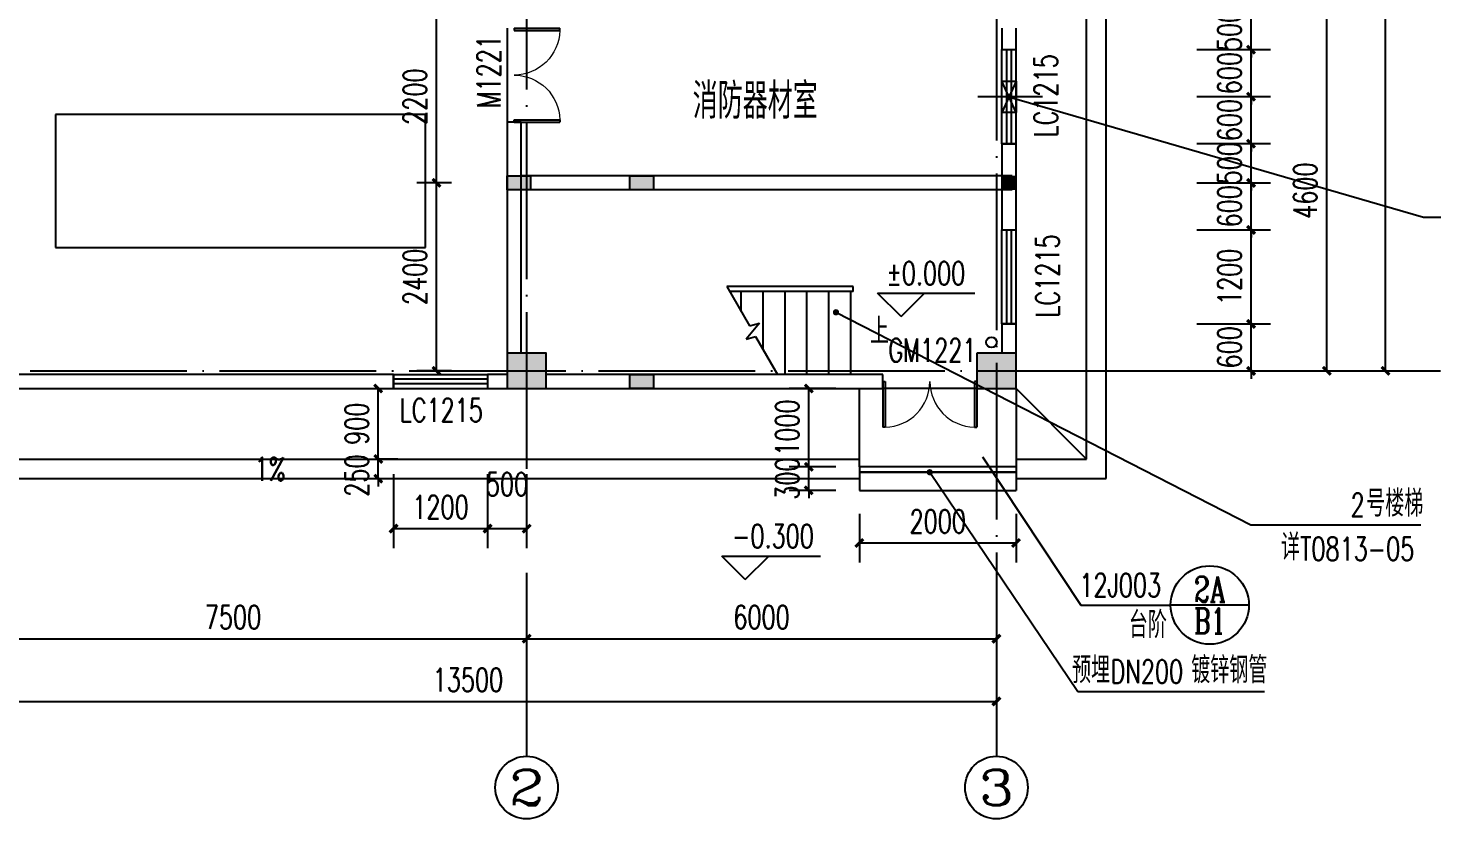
# Model space of a CAD drawing. Header units: millimetres. Extents: x 172649 to 472543, y 238332 to 449264.
# Drawn here: x 217979 to 235907, y 292053 to 302147 of the extents above; entities that cross this region are included whole.
import ezdxf
from ezdxf.enums import TextEntityAlignment as Align

# ---------------------------------------------------------------- set-up
doc = ezdxf.new("R2010")
doc.units = ezdxf.units.MM
doc.header["$LTSCALE"] = 1000
for name, pattern in [('CENTER', [2, 1.25, -0.25, 0.25, -0.25]), ('DASH', [0.35, 0.25, -0.1]), ('DOTE', [2.42, 2, -0.2, 0.02, -0.2])]:
    doc.linetypes.add(name, pattern=pattern)
for name, color, linetype in [('01', 7, 'Continuous'), ('AXIS', 3, 'Continuous'), ('AXIS_TEXT', 7, 'Continuous'), ('COLUMN', 7, 'Continuous'), ('DIM_ELEV', 3, 'Continuous'), ('DIM_IDEN', 3, 'Continuous'), ('DIM_LEAD', 3, 'Continuous'), ('DIM_SYMB', 3, 'Continuous'), ('DOTE', 1, 'CENTER'), ('PUB_DIM', 3, 'Continuous'), ('PUB_HATCH', 8, 'Continuous'), ('PUB_TEXT', 7, 'Continuous'), ('STAIR', 2, 'Continuous'), ('WALL', 255, 'Continuous'), ('WINDOW', 2, 'Continuous'), ('WINDOW_TEXT', 7, 'Continuous'), ('填充', 8, 'Continuous'), ('柱边线', 6, 'Continuous'), ('门窗', 4, 'Continuous')]:
    doc.layers.add(name, color=color, linetype=linetype)
doc.styles.add('_TCH_AXIS', font='COMPLEX', dxfattribs={"bigfont": 'GBCBIG'})
doc.styles.add('_TCH_DIM', font='SIMPLEX', dxfattribs={"bigfont": 'GBCBIG'})
doc.styles.add('_TCH_DIM_T3', font='SIMPLEX', dxfattribs={"width": 0.705882, "bigfont": 'GBCBIG'})
doc.styles.add('_TCH_LABEL', font='COMPLEX', dxfattribs={"bigfont": 'GBCBIG'})
doc.styles.add('_TCH_WINDOW', font='SIMPLEX', dxfattribs={"height": 3.5, "bigfont": 'GBCBIG'})
doc.styles.add('HZ', font='geditxt.shx', dxfattribs={"width": 0.75, "bigfont": 'hzfs_1.shx'})
doc.dimstyles.new('_TCH_ARCH&&100', dxfattribs={"dimtxt": 297.5, "dimasz": 100, "dimexe": 250, "dimexo": 300, "dimgap": 126.25, "dimtad": 1, "dimdec": 0, "dimzin": 0, "dimdsep": 46, "dimtxsty": '_TCH_DIM_T3', "dimblk": 'ARCHTICK', "dimcen": 0.09, "dimclrt": 7, "dimazin": 2, "dimtfac": 1, "dimtdec": 0, "dimtix": 1, "dimtmove": 2, "dimatfit": 3, "dimfxl": 1, "dimtolj": 1, "dimtzin": 0, "dimarcsym": 0})

# ---------------------------------------------------------------- blocks, each defined once
blk = doc.blocks.new('_ArchTick')
at = {"color": 0, "linetype": 'ByBlock', "const_width": 0.4}
blk.add_lwpolyline([(-0.5, -0.5), (0.5, 0.5)], dxfattribs=at)
blk = doc.blocks.new('*D208')
at = {"layer": 'DEFPOINTS', "color": 0}
for p in [(228596, 296247), (230596, 296247), (230596, 295575)]:
    blk.add_point(p, dxfattribs=at)
at = {"layer": 'PUB_DIM', "color": 0, "lineweight": -2}
for p, q in [((228596, 295947), (228596, 295325)), ((230596, 295947), (230596, 295325)), ((228596, 295575), (230596, 295575))]:
    blk.add_line(p, q, dxfattribs=at)
at = {"layer": 'PUB_DIM', "color": 0, "lineweight": -2, "xscale": 100, "yscale": 100, "zscale": 100, "rotation": 180}
blk.add_blockref('_ArchTick', (228596, 295575), dxfattribs=at)
at = {"layer": 'PUB_DIM', "color": 0, "lineweight": -2, "xscale": 100, "yscale": 100, "zscale": 100}
blk.add_blockref('_ArchTick', (230596, 295575), dxfattribs=at)
at = {"layer": 'PUB_DIM', "color": 7, "insert": (229596, 295850), "char_height": 297.5, "attachment_point": 5, "style": '_TCH_DIM_T3'}
blk.add_mtext('\\A1;2000', dxfattribs=at)
blk = doc.blocks.new('*D209')
at = {"layer": 'DEFPOINTS', "color": 0}
for p in [(227949, 296547), (228596, 296547), (228596, 296247)]:
    blk.add_point(p, dxfattribs=at)
at = {"layer": 'PUB_DIM', "color": 0, "lineweight": -2}
for p, q in [((228296, 296547), (227699, 296547)), ((227949, 296547), (227949, 296647)), ((227949, 296247), (227949, 296547)), ((228296, 296247), (227699, 296247)), ((227949, 296247), (227949, 296147))]:
    blk.add_line(p, q, dxfattribs=at)
at = {"layer": 'PUB_DIM', "color": 0, "lineweight": -2, "xscale": 100, "yscale": 100, "zscale": 100}
for p, rotation in [((227949, 296547), 270), ((227949, 296247), 90)]:
    blk.add_blockref('_ArchTick', p, dxfattribs=dict(at, rotation=rotation))
at = {"layer": 'PUB_DIM', "color": 7, "insert": (227674, 296397), "char_height": 297.5, "attachment_point": 5, "rotation": 90, "style": '_TCH_DIM_T3'}
blk.add_mtext('\\A1;300', dxfattribs=at)
blk = doc.blocks.new('*D210')
at = {"layer": 'DEFPOINTS', "color": 0}
for p in [(227949, 297547), (228596, 297547), (228596, 296547)]:
    blk.add_point(p, dxfattribs=at)
at = {"layer": 'PUB_DIM', "color": 0, "lineweight": -2}
for p, q in [((228296, 297547), (227699, 297547)), ((227949, 296547), (227949, 297547)), ((228296, 296547), (227699, 296547))]:
    blk.add_line(p, q, dxfattribs=at)
at = {"layer": 'PUB_DIM', "color": 0, "lineweight": -2, "xscale": 100, "yscale": 100, "zscale": 100}
for p, rotation in [((227949, 297547), 90), ((227949, 296547), 270)]:
    blk.add_blockref('_ArchTick', p, dxfattribs=dict(at, rotation=rotation))
at = {"layer": 'PUB_DIM', "color": 7, "insert": (227674, 297047), "char_height": 297.5, "attachment_point": 5, "rotation": 90, "style": '_TCH_DIM_T3'}
blk.add_mtext('\\A1;1000', dxfattribs=at)
blk = doc.blocks.new('*D320')
at = {"layer": 'DEFPOINTS', "color": 0}
for p in [(222121, 296647), (222451, 296647), (222121, 296397)]:
    blk.add_point(p, dxfattribs=at)
at = {"layer": 'PUB_DIM', "color": 0, "lineweight": -2}
for p, q in [((222451, 296647), (222451, 296747)), ((222421, 296647), (222701, 296647)), ((222451, 296397), (222451, 296647)), ((222421, 296397), (222701, 296397)), ((222451, 296397), (222451, 296297))]:
    blk.add_line(p, q, dxfattribs=at)
at = {"layer": 'PUB_DIM', "color": 0, "lineweight": -2, "xscale": 100, "yscale": 100, "zscale": 100}
for p, rotation in [((222451, 296647), 270), ((222451, 296397), 90)]:
    blk.add_blockref('_ArchTick', p, dxfattribs=dict(at, rotation=rotation))
at = {"layer": 'PUB_DIM', "color": 7, "insert": (222176, 296435), "char_height": 297.5, "attachment_point": 5, "rotation": 90, "style": '_TCH_DIM_T3'}
blk.add_mtext('\\A1;250', dxfattribs=at)
blk = doc.blocks.new('*D321')
at = {"layer": 'DEFPOINTS', "color": 0}
for p in [(222121, 297547), (222451, 297547), (222121, 296647)]:
    blk.add_point(p, dxfattribs=at)
at = {"layer": 'PUB_DIM', "color": 0, "lineweight": -2}
for p, q in [((222421, 297547), (222701, 297547)), ((222451, 296647), (222451, 297547)), ((222421, 296647), (222701, 296647))]:
    blk.add_line(p, q, dxfattribs=at)
at = {"layer": 'PUB_DIM', "color": 0, "lineweight": -2, "xscale": 100, "yscale": 100, "zscale": 100}
for p, rotation in [((222451, 297547), 90), ((222451, 296647), 270)]:
    blk.add_blockref('_ArchTick', p, dxfattribs=dict(at, rotation=rotation))
at = {"layer": 'PUB_DIM', "color": 7, "insert": (222176, 297097), "char_height": 297.5, "attachment_point": 5, "rotation": 90, "style": '_TCH_DIM_T3'}
blk.add_mtext('\\A1;900', dxfattribs=at)
blk = doc.blocks.new('*D353')
at = {"layer": 'DEFPOINTS', "color": 0}
for p in [(223194, 302372), (223687, 302372), (223687, 300172)]:
    blk.add_point(p, dxfattribs=at)
at = {"layer": 'PUB_DIM', "color": 0, "lineweight": -2}
for p, q in [((223387, 302372), (222944, 302372)), ((223194, 300172), (223194, 302372)), ((223387, 300172), (222944, 300172))]:
    blk.add_line(p, q, dxfattribs=at)
at = {"layer": 'PUB_DIM', "color": 0, "lineweight": -2, "xscale": 100, "yscale": 100, "zscale": 100}
for p, rotation in [((223194, 302372), 90), ((223194, 300172), 270)]:
    blk.add_blockref('_ArchTick', p, dxfattribs=dict(at, rotation=rotation))
at = {"layer": 'PUB_DIM', "color": 7, "insert": (222919, 301272), "char_height": 297.5, "attachment_point": 5, "rotation": 90, "style": '_TCH_DIM_T3'}
blk.add_mtext('\\A1;2200', dxfattribs=at)
blk = doc.blocks.new('*D354')
at = {"layer": 'DEFPOINTS', "color": 0}
for p in [(223194, 300172), (223687, 300172), (223687, 297772)]:
    blk.add_point(p, dxfattribs=at)
at = {"layer": 'PUB_DIM', "color": 0, "lineweight": -2}
for p, q in [((223387, 300172), (222944, 300172)), ((223194, 297772), (223194, 300172)), ((223387, 297772), (222944, 297772))]:
    blk.add_line(p, q, dxfattribs=at)
at = {"layer": 'PUB_DIM', "color": 0, "lineweight": -2, "xscale": 100, "yscale": 100, "zscale": 100}
for p, rotation in [((223194, 300172), 90), ((223194, 297772), 270)]:
    blk.add_blockref('_ArchTick', p, dxfattribs=dict(at, rotation=rotation))
at = {"layer": 'PUB_DIM', "color": 7, "insert": (222919, 298972), "char_height": 297.5, "attachment_point": 5, "rotation": 90, "style": '_TCH_DIM_T3'}
blk.add_mtext('\\A1;2400', dxfattribs=at)
blk = doc.blocks.new('*D570')
at = {"layer": 'DEFPOINTS', "color": 0}
for p in [(223846, 296755), (224346, 296755), (224346, 295758)]:
    blk.add_point(p, dxfattribs=at)
at = {"layer": 'PUB_DIM', "color": 0, "lineweight": -2}
for p, q in [((223846, 296455), (223846, 295508)), ((224346, 296455), (224346, 295508)), ((223846, 295758), (224346, 295758))]:
    blk.add_line(p, q, dxfattribs=at)
at = {"layer": 'PUB_DIM', "color": 0, "lineweight": -2, "xscale": 100, "yscale": 100, "zscale": 100, "rotation": 180}
blk.add_blockref('_ArchTick', (223846, 295758), dxfattribs=at)
at = {"layer": 'PUB_DIM', "color": 0, "lineweight": -2, "xscale": 100, "yscale": 100, "zscale": 100}
blk.add_blockref('_ArchTick', (224346, 295758), dxfattribs=at)
at = {"layer": 'PUB_DIM', "color": 7, "insert": (224096, 296325), "char_height": 297.5, "attachment_point": 5, "style": '_TCH_DIM_T3'}
blk.add_mtext('\\A1;500', dxfattribs=at)
blk = doc.blocks.new('*D571')
at = {"layer": 'DEFPOINTS', "color": 0}
for p in [(222646, 296755), (223846, 296755), (223846, 295758)]:
    blk.add_point(p, dxfattribs=at)
at = {"layer": 'PUB_DIM', "color": 0, "lineweight": -2}
for p, q in [((222646, 296455), (222646, 295508)), ((223846, 296455), (223846, 295508)), ((222646, 295758), (223846, 295758))]:
    blk.add_line(p, q, dxfattribs=at)
at = {"layer": 'PUB_DIM', "color": 0, "lineweight": -2, "xscale": 100, "yscale": 100, "zscale": 100, "rotation": 180}
blk.add_blockref('_ArchTick', (222646, 295758), dxfattribs=at)
at = {"layer": 'PUB_DIM', "color": 0, "lineweight": -2, "xscale": 100, "yscale": 100, "zscale": 100}
blk.add_blockref('_ArchTick', (223846, 295758), dxfattribs=at)
at = {"layer": 'PUB_DIM', "color": 7, "insert": (223246, 296033), "char_height": 297.5, "attachment_point": 5, "style": '_TCH_DIM_T3'}
blk.add_mtext('\\A1;1200', dxfattribs=at)
blk = doc.blocks.new('*D605')
at = {"layer": 'DEFPOINTS', "color": 0}
for p in [(232603, 302372), (233597, 302372), (232603, 301872)]:
    blk.add_point(p, dxfattribs=at)
at = {"layer": 'PUB_DIM', "color": 0, "lineweight": -2}
for p, q in [((233597, 302372), (233597, 302472)), ((232903, 302372), (233847, 302372)), ((233597, 301872), (233597, 302372)), ((232903, 301872), (233847, 301872)), ((233597, 301872), (233597, 301772))]:
    blk.add_line(p, q, dxfattribs=at)
at = {"layer": 'PUB_DIM', "color": 0, "lineweight": -2, "xscale": 100, "yscale": 100, "zscale": 100}
for p, rotation in [((233597, 302372), 270), ((233597, 301872), 90)]:
    blk.add_blockref('_ArchTick', p, dxfattribs=dict(at, rotation=rotation))
at = {"layer": 'PUB_DIM', "color": 7, "insert": (233322, 302122), "char_height": 297.5, "attachment_point": 5, "rotation": 90, "style": '_TCH_DIM_T3'}
blk.add_mtext('\\A1;500', dxfattribs=at)
blk = doc.blocks.new('*D606')
at = {"layer": 'DEFPOINTS', "color": 0}
for p in [(232603, 301872), (233597, 301872), (232603, 301272)]:
    blk.add_point(p, dxfattribs=at)
at = {"layer": 'PUB_DIM', "color": 0, "lineweight": -2}
for p, q in [((233597, 301872), (233597, 301972)), ((232903, 301872), (233847, 301872)), ((233597, 301272), (233597, 301872)), ((232903, 301272), (233847, 301272)), ((233597, 301272), (233597, 301172))]:
    blk.add_line(p, q, dxfattribs=at)
at = {"layer": 'PUB_DIM', "color": 0, "lineweight": -2, "xscale": 100, "yscale": 100, "zscale": 100}
for p, rotation in [((233597, 301872), 270), ((233597, 301272), 90)]:
    blk.add_blockref('_ArchTick', p, dxfattribs=dict(at, rotation=rotation))
at = {"layer": 'PUB_DIM', "color": 7, "insert": (233322, 301572), "char_height": 297.5, "attachment_point": 5, "rotation": 90, "style": '_TCH_DIM_T3'}
blk.add_mtext('\\A1;600', dxfattribs=at)
blk = doc.blocks.new('*D607')
at = {"layer": 'DEFPOINTS', "color": 0}
for p in [(232603, 301272), (233597, 301272), (232603, 300672)]:
    blk.add_point(p, dxfattribs=at)
at = {"layer": 'PUB_DIM', "color": 0, "lineweight": -2}
for p, q in [((232903, 301272), (233847, 301272)), ((233597, 301272), (233597, 301372)), ((233597, 300672), (233597, 301272)), ((232903, 300672), (233847, 300672)), ((233597, 300672), (233597, 300572))]:
    blk.add_line(p, q, dxfattribs=at)
at = {"layer": 'PUB_DIM', "color": 0, "lineweight": -2, "xscale": 100, "yscale": 100, "zscale": 100}
for p, rotation in [((233597, 301272), 270), ((233597, 300672), 90)]:
    blk.add_blockref('_ArchTick', p, dxfattribs=dict(at, rotation=rotation))
at = {"layer": 'PUB_DIM', "color": 7, "insert": (233322, 300972), "char_height": 297.5, "attachment_point": 5, "rotation": 90, "style": '_TCH_DIM_T3'}
blk.add_mtext('\\A1;600', dxfattribs=at)
blk = doc.blocks.new('*D608')
at = {"layer": 'DEFPOINTS', "color": 0}
for p in [(232603, 300672), (233597, 300672), (232603, 300172)]:
    blk.add_point(p, dxfattribs=at)
at = {"layer": 'PUB_DIM', "color": 0, "lineweight": -2}
for p, q in [((232903, 300672), (233847, 300672)), ((233597, 300672), (233597, 300772)), ((233597, 300172), (233597, 300672)), ((232903, 300172), (233847, 300172)), ((233597, 300172), (233597, 300072))]:
    blk.add_line(p, q, dxfattribs=at)
at = {"layer": 'PUB_DIM', "color": 0, "lineweight": -2, "xscale": 100, "yscale": 100, "zscale": 100}
for p, rotation in [((233597, 300672), 270), ((233597, 300172), 90)]:
    blk.add_blockref('_ArchTick', p, dxfattribs=dict(at, rotation=rotation))
at = {"layer": 'PUB_DIM', "color": 7, "insert": (233322, 300422), "char_height": 297.5, "attachment_point": 5, "rotation": 90, "style": '_TCH_DIM_T3'}
blk.add_mtext('\\A1;500', dxfattribs=at)
blk = doc.blocks.new('*D609')
at = {"layer": 'DEFPOINTS', "color": 0}
for p in [(232603, 300172), (233597, 300172), (232603, 299572)]:
    blk.add_point(p, dxfattribs=at)
at = {"layer": 'PUB_DIM', "color": 0, "lineweight": -2}
for p, q in [((232903, 300172), (233847, 300172)), ((233597, 300172), (233597, 300272)), ((233597, 299572), (233597, 300172)), ((232903, 299572), (233847, 299572)), ((233597, 299572), (233597, 299472))]:
    blk.add_line(p, q, dxfattribs=at)
at = {"layer": 'PUB_DIM', "color": 0, "lineweight": -2, "xscale": 100, "yscale": 100, "zscale": 100}
for p, rotation in [((233597, 300172), 270), ((233597, 299572), 90)]:
    blk.add_blockref('_ArchTick', p, dxfattribs=dict(at, rotation=rotation))
at = {"layer": 'PUB_DIM', "color": 7, "insert": (233322, 299872), "char_height": 297.5, "attachment_point": 5, "rotation": 90, "style": '_TCH_DIM_T3'}
blk.add_mtext('\\A1;600', dxfattribs=at)
blk = doc.blocks.new('*D610')
at = {"layer": 'DEFPOINTS', "color": 0}
for p in [(232603, 299572), (233597, 299572), (232603, 298372)]:
    blk.add_point(p, dxfattribs=at)
at = {"layer": 'PUB_DIM', "color": 0, "lineweight": -2}
for p, q in [((232903, 299572), (233847, 299572)), ((233597, 298372), (233597, 299572)), ((232903, 298372), (233847, 298372))]:
    blk.add_line(p, q, dxfattribs=at)
at = {"layer": 'PUB_DIM', "color": 0, "lineweight": -2, "xscale": 100, "yscale": 100, "zscale": 100}
for p, rotation in [((233597, 299572), 90), ((233597, 298372), 270)]:
    blk.add_blockref('_ArchTick', p, dxfattribs=dict(at, rotation=rotation))
at = {"layer": 'PUB_DIM', "color": 7, "insert": (233322, 298972), "char_height": 297.5, "attachment_point": 5, "rotation": 90, "style": '_TCH_DIM_T3'}
blk.add_mtext('\\A1;1200', dxfattribs=at)
blk = doc.blocks.new('*D611')
at = {"layer": 'DEFPOINTS', "color": 0}
for p in [(232603, 298372), (233597, 298372), (232603, 297772)]:
    blk.add_point(p, dxfattribs=at)
at = {"layer": 'PUB_DIM', "color": 0, "lineweight": -2}
for p, q in [((232903, 298372), (233847, 298372)), ((233597, 298372), (233597, 298472)), ((233597, 297772), (233597, 298372)), ((232903, 297772), (233847, 297772)), ((233597, 297772), (233597, 297672))]:
    blk.add_line(p, q, dxfattribs=at)
at = {"layer": 'PUB_DIM', "color": 0, "lineweight": -2, "xscale": 100, "yscale": 100, "zscale": 100}
for p, rotation in [((233597, 298372), 270), ((233597, 297772), 90)]:
    blk.add_blockref('_ArchTick', p, dxfattribs=dict(at, rotation=rotation))
at = {"layer": 'PUB_DIM', "color": 7, "insert": (233322, 298072), "char_height": 297.5, "attachment_point": 5, "rotation": 90, "style": '_TCH_DIM_T3'}
blk.add_mtext('\\A1;600', dxfattribs=at)
blk = doc.blocks.new('*D640')
at = {"layer": 'AXIS', "color": 0, "lineweight": -2}
for p, q in [((216846, 294895), (216846, 294103)), ((224346, 294895), (224346, 294103)), ((216846, 294353), (224346, 294353))]:
    blk.add_line(p, q, dxfattribs=at)
at = {"layer": 'DEFPOINTS', "color": 0}
for p in [(216846, 295195), (224346, 295195), (224346, 294353)]:
    blk.add_point(p, dxfattribs=at)
at = {"layer": 'AXIS', "color": 0, "lineweight": -2, "xscale": 100, "yscale": 100, "zscale": 100, "rotation": 180}
blk.add_blockref('_ArchTick', (216846, 294353), dxfattribs=at)
at = {"layer": 'AXIS', "color": 0, "lineweight": -2, "xscale": 100, "yscale": 100, "zscale": 100}
blk.add_blockref('_ArchTick', (224346, 294353), dxfattribs=at)
at = {"layer": 'AXIS', "color": 7, "insert": (220596, 294628), "char_height": 297.5, "attachment_point": 5, "style": '_TCH_DIM_T3'}
blk.add_mtext('\\A1;7500', dxfattribs=at)
blk = doc.blocks.new('*D641')
at = {"layer": 'AXIS', "color": 0, "lineweight": -2}
for p, q in [((224346, 294895), (224346, 294103)), ((230346, 294895), (230346, 294103)), ((224346, 294353), (230346, 294353))]:
    blk.add_line(p, q, dxfattribs=at)
at = {"layer": 'DEFPOINTS', "color": 0}
for p in [(224346, 295195), (230346, 295195), (230346, 294353)]:
    blk.add_point(p, dxfattribs=at)
at = {"layer": 'AXIS', "color": 0, "lineweight": -2, "xscale": 100, "yscale": 100, "zscale": 100, "rotation": 180}
blk.add_blockref('_ArchTick', (224346, 294353), dxfattribs=at)
at = {"layer": 'AXIS', "color": 0, "lineweight": -2, "xscale": 100, "yscale": 100, "zscale": 100}
blk.add_blockref('_ArchTick', (230346, 294353), dxfattribs=at)
at = {"layer": 'AXIS', "color": 7, "insert": (227346, 294628), "char_height": 297.5, "attachment_point": 5, "style": '_TCH_DIM_T3'}
blk.add_mtext('\\A1;6000', dxfattribs=at)
blk = doc.blocks.new('*D642')
at = {"layer": 'AXIS', "color": 0, "lineweight": -2}
for p, q in [((216846, 294895), (216846, 293303)), ((230346, 294895), (230346, 293303)), ((216846, 293553), (230346, 293553))]:
    blk.add_line(p, q, dxfattribs=at)
at = {"layer": 'DEFPOINTS', "color": 0}
for p in [(216846, 295195), (230346, 295195), (230346, 293553)]:
    blk.add_point(p, dxfattribs=at)
at = {"layer": 'AXIS', "color": 0, "lineweight": -2, "xscale": 100, "yscale": 100, "zscale": 100, "rotation": 180}
blk.add_blockref('_ArchTick', (216846, 293553), dxfattribs=at)
at = {"layer": 'AXIS', "color": 0, "lineweight": -2, "xscale": 100, "yscale": 100, "zscale": 100}
blk.add_blockref('_ArchTick', (230346, 293553), dxfattribs=at)
at = {"layer": 'AXIS', "color": 7, "insert": (223596, 293828), "char_height": 297.5, "attachment_point": 5, "style": '_TCH_DIM_T3'}
blk.add_mtext('\\A1;13500', dxfattribs=at)
blk = doc.blocks.new('*D653')
at = {"layer": 'AXIS', "color": 0, "lineweight": -2}
for p, q in [((232365, 302372), (234815, 302372)), ((234565, 297772), (234565, 302372)), ((232365, 297772), (234815, 297772))]:
    blk.add_line(p, q, dxfattribs=at)
at = {"layer": 'DEFPOINTS', "color": 0}
for p in [(232065, 302372), (234565, 302372), (232065, 297772)]:
    blk.add_point(p, dxfattribs=at)
at = {"layer": 'AXIS', "color": 0, "lineweight": -2, "xscale": 100, "yscale": 100, "zscale": 100}
for p, rotation in [((234565, 302372), 90), ((234565, 297772), 270)]:
    blk.add_blockref('_ArchTick', p, dxfattribs=dict(at, rotation=rotation))
at = {"layer": 'AXIS', "color": 7, "insert": (234290, 300072), "char_height": 297.5, "attachment_point": 5, "rotation": 90, "style": '_TCH_DIM_T3'}
blk.add_mtext('\\A1;4600', dxfattribs=at)
blk = doc.blocks.new('*D654')
at = {"layer": 'AXIS', "color": 0, "lineweight": -2}
for p, q in [((232315, 327772), (235565, 327772)), ((235315, 297772), (235315, 327772)), ((232315, 297772), (235565, 297772))]:
    blk.add_line(p, q, dxfattribs=at)
at = {"layer": 'DEFPOINTS', "color": 0}
for p in [(232015, 327772), (235315, 327772), (232015, 297772)]:
    blk.add_point(p, dxfattribs=at)
at = {"layer": 'AXIS', "color": 0, "lineweight": -2, "xscale": 100, "yscale": 100, "zscale": 100}
for p, rotation in [((235315, 327772), 90), ((235315, 297772), 270)]:
    blk.add_blockref('_ArchTick', p, dxfattribs=dict(at, rotation=rotation))
at = {"layer": 'AXIS', "color": 7, "insert": (235040, 312772), "char_height": 297.5, "attachment_point": 5, "rotation": 90, "style": '_TCH_DIM_T3'}
blk.add_mtext('\\A1;30000', dxfattribs=at)
blk = doc.blocks.new('$DorLib2D$00000002')
for p, q in [((-0.5, 0), (-0.5, 0.4875)), ((-0.475, 0.4875), (-0.5, 0.4875)), ((-0.475, 0), (-0.475, 0.4875)), ((0.475, 0), (0.475, 0.4875)), ((0.475, 0.4875), (0.5, 0.4875)), ((0.5, 0), (0.5, 0.4875)), ((-0.5, 0), (-0.475, 0)), ((0.5, 0), (0.475, 0))]:
    blk.add_line(p, q)
at = {"lineweight": 13}
for centre, start, end in [((-0.4875, 0), 0, 88.53072), ((0.4875, 0), 91.46928, 180)]:
    blk.add_arc(centre, 0.4875, start, end, dxfattribs=at)
blk = doc.blocks.new('$TCHSYS$WIN2D')
for p, q in [((-0.5, 0.5), (0.5, 0.5)), ((-0.5, 0.5), (-0.5, -0.5)), ((0.5, 0.5), (0.5, -0.5)), ((0.5, 0.167), (-0.5, 0.167)), ((0.5, -0.167), (-0.5, -0.167)), ((-0.5, -0.5), (0.5, -0.5))]:
    blk.add_line(p, q)
blk = doc.blocks.new('_FZH')
blk.add_lwpolyline([(-0.5, -0.5), (0.5, -0.5), (0.5, 0.5), (-0.5, 0.5)], close=True)
at = {"layer": 'PUB_HATCH'}
blk.add_solid([(-0.5, -0.5), (0.5, -0.5), (-0.5, 0.5), (0.5, 0.5)], dxfattribs=at)

msp = doc.modelspace()

# ---------------------------------------------------------------- hatches: boundary and pattern name
at = {"layer": 'COLUMN'}
h = msp.add_hatch(color=256, dxfattribs=at)
h.paths.add_polyline_path([(230595.7, 300081.9), (230595.7, 300171.9), (230415.7, 300171.9), (230415.7, 300081.9)])
h.paths.add_polyline_path([(230595.7, 300171.9), (230595.7, 300261.9), (230415.7, 300261.9), (230415.7, 300171.9)])
at = {"layer": '填充'}
for points in [[(224395.7, 300261.9), (224395.7, 300081.9), (224095.7, 300081.9), (224095.7, 300261.9)], [(225965.7, 300261.9), (225965.7, 300081.9), (225665.7, 300081.9), (225665.7, 300261.9)], [(225965.7, 297726.9), (225965.7, 297546.9), (225665.7, 297546.9), (225665.7, 297726.9)]]:
    msp.add_hatch(color=256, dxfattribs=at).paths.add_polyline_path(points)

# ---------------------------------------------------------------- linework, layer by layer
msp.add_circle((230281.8, 298136.4), 67.2)
at = {"layer": '01'}
for p, q in [((228595.7, 296546.9), (228595.7, 297546.9)), ((230595.7, 297546.9), (230595.7, 296246.9)), ((230595.7, 296546.9), (228595.7, 296546.9)), ((228595.7, 296546.9), (228595.7, 296246.9)), ((228595.7, 296246.9), (230595.7, 296246.9))]:
    msp.add_line(p, q, dxfattribs=at)
at = {"layer": '01', "linetype": 'DASH', "const_width": 30}
msp.add_lwpolyline([(228595.7, 296477.5), (230595.7, 296477.5)], dxfattribs=at)
at = {"layer": 'AXIS'}
for p, q in [((232014.7, 297771.9), (236014.7, 297771.9)), ((224345.7, 295195.4), (224345.7, 292853.2)), ((230345.7, 295195.4), (230345.7, 292853.2))]:
    msp.add_line(p, q, dxfattribs=at)
for centre in [(224345.7, 292453.2), (230345.7, 292453.2)]:
    msp.add_circle(centre, 400, dxfattribs=at)
at = {"layer": 'DIM_ELEV'}
for p, q in [((229128.3, 298464.1), (228828.3, 298764.1)), ((228828.3, 298764.1), (230069.7, 298764.1)), ((229128.3, 298464.1), (229428.3, 298764.1)), ((227138.2, 295108.5), (226838.2, 295408.5)), ((226838.2, 295408.5), (228100.1, 295408.5)), ((227138.2, 295108.5), (227438.2, 295408.5))]:
    msp.add_line(p, q, dxfattribs=at)
at = {"layer": 'DIM_IDEN'}
for p, q in [((230168.1, 296673), (231421.6, 294783)), ((231421.6, 294783), (232569.9, 294783)), ((233569.9, 294783), (232569.9, 294783))]:
    msp.add_line(p, q, dxfattribs=at)
for centre, radius in [((230168.1, 296673), 0), ((233069.9, 294783), 500)]:
    msp.add_circle(centre, radius, dxfattribs=at)
at = {"layer": 'DIM_LEAD'}
for p, q in [((230505.9, 301271.6), (235799.6, 299735.6)), ((230505.9, 301271.6), (235799.6, 299735.6)), ((230505.9, 301271.6), (235799.6, 299735.6)), ((230505.9, 301271.6), (235799.6, 299735.6)), ((235799.6, 299735.6), (238248.8, 299735.6)), ((228296.3, 298519.5), (233595.8, 295806.5)), ((229493.6, 296477.5), (231383.3, 293679.9)), ((233595.8, 295806.5), (235764.2, 295806.5)), ((231383.3, 293679.9), (233767.6, 293679.9))]:
    msp.add_line(p, q, dxfattribs=at)
at = {"layer": 'DIM_LEAD', "const_width": 40}
for points in [[(230486.7, 301277.2, 1), (230525.1, 301266, 1)], [(230486.7, 301277.2, 1), (230525.1, 301266, 1)], [(230486.7, 301277.2, 1), (230525.1, 301266, 1)], [(230486.7, 301277.2, 1), (230525.1, 301266, 1)], [(228278.5, 298528.6, 1), (228314.1, 298510.4, 1)], [(229482.4, 296494.1, 1), (229504.8, 296460.9, 1)]]:
    msp.add_lwpolyline(points, format="xyb", close=True, dxfattribs=at)
at = {"layer": 'DIM_SYMB'}
for points in [[(228625.7, 298286.9, 0, 0, 0), (227665.7, 298286.9, 80, 0, 0), (227365.7, 298286.9, 0, 0, 0)], [(220866.1, 296518.9, 0, 0, 0), (220089.5, 296518.9, 80, 0, 0), (219789.5, 296518.9, 0, 0, 0)]]:
    msp.add_lwpolyline(points, format="xyseb", dxfattribs=at)
at = {"layer": 'DOTE', "linetype": 'DOTE'}
for p, q in [((224345.7, 329981.4), (224345.7, 295843.9)), ((230345.7, 329332.9), (230345.7, 295195.4)), ((230934.3, 301271.6), (230107.9, 301271.6)), ((215585.1, 297771.9), (232014.7, 297771.9))]:
    msp.add_line(p, q, dxfattribs=at)
at = {"layer": 'STAIR', "ltscale": 50}
for p, q in [((231745.7, 296396.9), (231745.7, 329146.9)), ((231495.7, 296646.9), (231495.7, 328896.9)), ((230595.7, 297546.9), (231495.7, 296646.9)), ((215695.7, 296646.9), (228595.7, 296646.9)), ((230595.7, 296646.9), (231495.7, 296646.9)), ((230595.7, 296396.9), (231745.7, 296396.9))]:
    msp.add_line(p, q, dxfattribs=at)
at = {"layer": 'STAIR'}
for p, q in [((228485.7, 298846.9), (226902.4, 298846.9)), ((226902.4, 298846.9), (227190.8, 298347.5)), ((228515.7, 298846.9), (226902.4, 298846.9)), ((228515.7, 298786.9), (226937.1, 298786.9)), ((227085.7, 298529.4), (227085.7, 298786.9)), ((227365.7, 298044.5), (227365.7, 298786.9)), ((227645.7, 297726.9), (227645.7, 298786.9)), ((227925.7, 297726.9), (227925.7, 298786.9)), ((228205.7, 297726.9), (228205.7, 298786.9)), ((228485.7, 297726.9), (228485.7, 298786.9)), ((228515.7, 298786.9), (228515.7, 298846.9)), ((227321.2, 298382.4), (227148.3, 298176.4)), ((227190.8, 298347.5), (227321.2, 298382.4)), ((227148.3, 298176.4), (227270.7, 298209.1)), ((227270.7, 298209.1), (227549.1, 297726.9)), ((228485.7, 297726.9), (227549.1, 297726.9))]:
    msp.add_line(p, q, dxfattribs=at)
at = {"layer": 'STAIR', "ltscale": 50}
msp.add_lwpolyline([(215695.7, 296396.9), (228595.7, 296396.9)], dxfattribs=at)
at = {"layer": 'WALL'}
for p, q in [((230415.7, 302146.9), (230415.7, 301871.6)), ((230595.7, 301871.6), (230595.7, 302146.9)), ((230415.7, 301871.6), (230595.7, 301871.6)), ((224275.7, 300946.9), (224095.7, 300946.9)), ((224095.7, 300946.9), (224095.7, 297996.9)), ((224275.7, 297996.9), (224275.7, 300946.9)), ((230415.7, 300671.6), (230415.7, 299571.6)), ((230595.7, 300671.6), (230415.7, 300671.6)), ((230595.7, 299571.6), (230595.7, 300671.6)), ((230545.7, 300261.9), (224275.7, 300261.9)), ((224275.7, 300081.9), (224275.7, 300261.9)), ((230545.7, 300081.9), (230545.7, 300261.9)), ((230545.7, 300081.9), (224275.7, 300081.9)), ((230415.7, 299571.6), (230595.7, 299571.6)), ((230595.7, 298371.6), (230415.7, 298371.6)), ((230415.7, 298371.6), (230415.7, 297996.9)), ((230595.7, 297996.9), (230595.7, 298371.6)), ((222645.7, 297726.9), (217215.7, 297726.9)), ((222645.7, 297546.9), (222645.7, 297726.9)), ((224095.7, 297726.9), (223845.7, 297726.9)), ((223845.7, 297726.9), (223845.7, 297546.9)), ((228895.7, 297726.9), (224595.7, 297726.9)), ((228895.7, 297546.9), (228895.7, 297726.9)), ((217155.7, 297546.9), (222645.7, 297546.9)), ((223845.7, 297546.9), (224095.7, 297546.9)), ((224595.7, 297546.9), (228895.7, 297546.9))]:
    msp.add_line(p, q, dxfattribs=at)
at = {"layer": 'WINDOW'}
for p, q in [((224095.7, 302146.9), (224095.7, 300946.9)), ((230095.7, 297546.9), (228895.7, 297546.9))]:
    msp.add_line(p, q, dxfattribs=at)
at = {"layer": '柱边线'}
for points in [[(224395.7, 300261.9), (224395.7, 300081.9), (224095.7, 300081.9), (224095.7, 300261.9), (224395.7, 300261.9)], [(225965.7, 300261.9), (225965.7, 300081.9), (225665.7, 300081.9), (225665.7, 300261.9), (225965.7, 300261.9)], [(225965.7, 297726.9), (225965.7, 297546.9), (225665.7, 297546.9), (225665.7, 297726.9), (225965.7, 297726.9)]]:
    msp.add_lwpolyline(points, dxfattribs=at)
at = {"layer": '门窗'}
for p, q in [((230595.7, 301071.6), (230416.1, 301471.6)), ((230595.7, 301471.6), (230416.1, 301071.6))]:
    msp.add_line(p, q, dxfattribs=at)
msp.add_lwpolyline([(230416.1, 301471.6), (230595.7, 301471.6), (230595.7, 301071.6), (230416.1, 301071.6)], close=True, dxfattribs=at)
at = {"layer": '门窗', "linetype": 'DASH', "ltscale": 2000}
msp.add_lwpolyline([(223056.3, 299346.3), (223056.3, 301046), (218330.6, 301046), (218330.6, 299346.3)], close=True, dxfattribs=at)

# ---------------------------------------------------------------- block references
at = {"layer": 'COLUMN', "xscale": 450, "yscale": 500, "zscale": 500, "rotation": 270}
for p in [(224345.7, 297771.9), (230345.7, 297771.9)]:
    msp.add_blockref('_FZH', p, dxfattribs=at)
at = {"layer": 'WINDOW'}
ref = msp.add_blockref('$DorLib2D$00000002', (224185.7, 301546.9), dxfattribs=dict(at, xscale=-1200, yscale=1200, zscale=-1200, rotation=270))
ref.add_attrib('A', 'M1221', (224010.4, 301121.9), dxfattribs={"layer": 'WINDOW_TEXT', "height": 297.5, "rotation": 90, "style": '_TCH_WINDOW', "width": 0.705882})
ref = msp.add_blockref('$TCHSYS$WIN2D', (230505.7, 301271.6), dxfattribs=dict(at, xscale=-1200, yscale=-180, zscale=-1200, rotation=270))
ref.add_attrib('A', 'LC1215', (231125.6, 300751.6), dxfattribs={"layer": 'WINDOW_TEXT', "height": 297.5, "rotation": 90, "style": '_TCH_WINDOW', "width": 0.705882})
ref = msp.add_blockref('$TCHSYS$WIN2D', (230505.7, 298971.6), dxfattribs=dict(at, xscale=-1200, yscale=-180, zscale=-1200, rotation=270))
ref.add_attrib('A', 'LC1215', (231147.9, 298451.6), dxfattribs={"layer": 'WINDOW_TEXT', "height": 297.5, "rotation": 90, "style": '_TCH_WINDOW', "width": 0.705882})
ref = msp.add_blockref('$DorLib2D$00000002', (229495.7, 297636.9), dxfattribs=dict(at, xscale=1200, yscale=1200, zscale=1200, rotation=179.9999999999989))
ref.add_attrib('A', 'GM1221', (228965.7, 297886.7), dxfattribs={"layer": 'WINDOW_TEXT', "height": 297.5, "rotation": 360, "style": '_TCH_WINDOW', "width": 0.705882})
ref = msp.add_blockref('$TCHSYS$WIN2D', (223245.7, 297636.9), dxfattribs=dict(at, xscale=-1200, yscale=-180, zscale=-1200, rotation=180))
ref.add_attrib('A', 'LC1215', (222725.7, 297123.2), dxfattribs={"layer": 'WINDOW_TEXT', "height": 297.5, "style": '_TCH_WINDOW', "width": 0.705882})

# ---------------------------------------------------------------- texts
at = {"layer": 'AXIS_TEXT', "style": '_TCH_AXIS', "width": 1.5}
for s, p, p2 in [('2', (224119.5, 292226.9), (224572, 292226.9)), ('3', (230119.5, 292226.9), (230572, 292226.9))]:
    msp.add_text(s, height=452.5, dxfattribs=at).set_placement(p, p2, align=Align.FIT)
at = {"layer": 'PUB_TEXT'}
for s, height, style, width, p in [('消防器材室 ', 456.38, 'HZ', 0.7, (226466.9, 300989.3)), ('%%P0.000', 297.5, '_TCH_DIM', 0.705882, (228939.7, 298869.1)), ('1%%%', 297.5, '_TCH_DIM', 0.705882, (220871, 296370.2)), ('2', 297.5, '_TCH_DIM', 0.705882, (234868, 295911.5)), ('-0.300', 297.5, '_TCH_DIM', 0.705882, (226970.1, 295513.5)), ('T0813-05', 297.5, '_TCH_DIM', 0.705882, (234224.2, 295351.5)), ('12J003', 297.5, '_TCH_DIM', 0.705882, (231404.9, 294888)), ('DN200', 297.5, '_TCH_DIM', 0.705882, (231803, 293784.9))]:
    msp.add_text(s, height=height, dxfattribs=dict(at, style=style, width=width)).set_placement(p)
at = {"layer": 'PUB_TEXT', "style": '_TCH_DIM'}
for s, height, p in [('上', 337.6, (228730.7, 298111.9)), ('号楼梯', 337.59, (235068, 295911.5)), ('详', 337.6, (233978.5, 295351.5)), ('台阶', 337.59, (232036.7, 294361.5)), ('预埋', 337.59, (231311.5, 293784.9)), ('镀锌钢管', 337.59, (232833, 293784.9))]:
    msp.add_text(s, height=height, dxfattribs=at).set_placement(p)
at = {"layer": 'PUB_TEXT', "style": '_TCH_LABEL'}
for s, width, p, p2 in [('2A', 0.690789, (232868.6, 294823.2), (233271.1, 294823.2)), ('B1', 0.846774, (232868.6, 294420.7), (233271.1, 294420.7))]:
    msp.add_text(s, height=321.99, dxfattribs=dict(at, width=width)).set_placement(p, p2, align=Align.FIT)

# ---------------------------------------------------------------- dimensions: what is measured, and where the dimension line sits
at = {"layer": 'AXIS'}
for p1, p2, distance, text, picture, middle in [((232014.7, 297771.9), (232014.7, 327771.9), -3300, '30000', '*D654', (235039.7, 312771.9)), ((232064.7, 297771.9), (232064.7, 302371.9), -2500, '4600', '*D653', (234289.7, 300071.9)), ((216845.7, 295195.4), (224345.7, 295195.4), -842.2, '7500', '*D640', (220595.7, 294628.2)), ((216845.7, 295195.4), (230345.7, 295195.4), -1642.2, '13500', '*D642', (223595.7, 293828.2)), ((224345.7, 295195.4), (230345.7, 295195.4), -842.2, '6000', '*D641', (227345.7, 294628.2))]:
    dim = msp.add_aligned_dim(p1=p1, p2=p2, distance=distance, text=text, dimstyle='_TCH_ARCH&&100', dxfattribs=at)
    dim.commit()
    dim.dimension.update_dxf_attribs({"geometry": picture, "text_midpoint": middle})
at = {"layer": 'PUB_DIM'}
for p1, p2, distance, text, picture, middle in [((232602.7, 301871.6), (232602.7, 302371.9), -993.9, '500', '*D605', (233321.6, 302121.8)), ((223687.5, 300171.9), (223687.5, 302371.9), 493.3, '2200', '*D353', (222919.1, 301271.9)), ((232602.7, 301271.6), (232602.7, 301871.6), -993.9, '600', '*D606', (233321.6, 301571.6)), ((232602.7, 300671.6), (232602.7, 301271.6), -993.9, '600', '*D607', (233321.6, 300971.6)), ((232602.7, 300171.9), (232602.7, 300671.6), -993.9, '500', '*D608', (233321.6, 300421.8)), ((223687.5, 297771.9), (223687.5, 300171.9), 493.3, '2400', '*D354', (222919.1, 298971.9)), ((232602.7, 299571.6), (232602.7, 300171.9), -993.9, '600', '*D609', (233321.6, 299871.8)), ((232602.7, 298371.6), (232602.7, 299571.6), -993.9, '1200', '*D610', (233321.6, 298971.6)), ((232602.7, 297771.9), (232602.7, 298371.6), -993.9, '600', '*D611', (233321.6, 298071.8)), ((222120.7, 296646.9), (222120.7, 297546.9), -330.8, '900', '*D321', (222176.5, 297096.9)), ((228595.7, 296546.9), (228595.7, 297546.9), 646.8, '1000', '*D210', (227673.9, 297046.9)), ((222645.7, 296754.6), (223845.7, 296754.6), -997, '1200', '*D571', (223245.7, 296032.6)), ((228595.7, 296246.9), (228595.7, 296546.9), 646.8, '300', '*D209', (227673.9, 296396.9)), ((228595.7, 296246.9), (230595.7, 296246.9), -672.2, '2000', '*D208', (229595.7, 295849.8))]:
    dim = msp.add_aligned_dim(p1=p1, p2=p2, distance=distance, text=text, dimstyle='_TCH_ARCH&&100', dxfattribs=at)
    dim.commit()
    dim.dimension.update_dxf_attribs({"geometry": picture, "text_midpoint": middle})
for base, p1, p2, angle, text, picture, middle in [((222451.5, 296646.9), (222120.7, 296396.9), (222120.7, 296646.9), 90, '250', '*D320', (222176.5, 296434.8)), ((224345.7, 295757.6), (223845.7, 296754.6), (224345.7, 296754.6), 0, '500', '*D570', (224095.7, 296325.1))]:
    dim = msp.add_linear_dim(base=base, p1=p1, p2=p2, angle=angle, text=text, dimstyle='_TCH_ARCH&&100', dxfattribs=at)
    dim.commit()
    dim.dimension.update_dxf_attribs({"geometry": picture, "text_midpoint": middle, "dimtype": 129})

doc.saveas('drawing.dxf')
